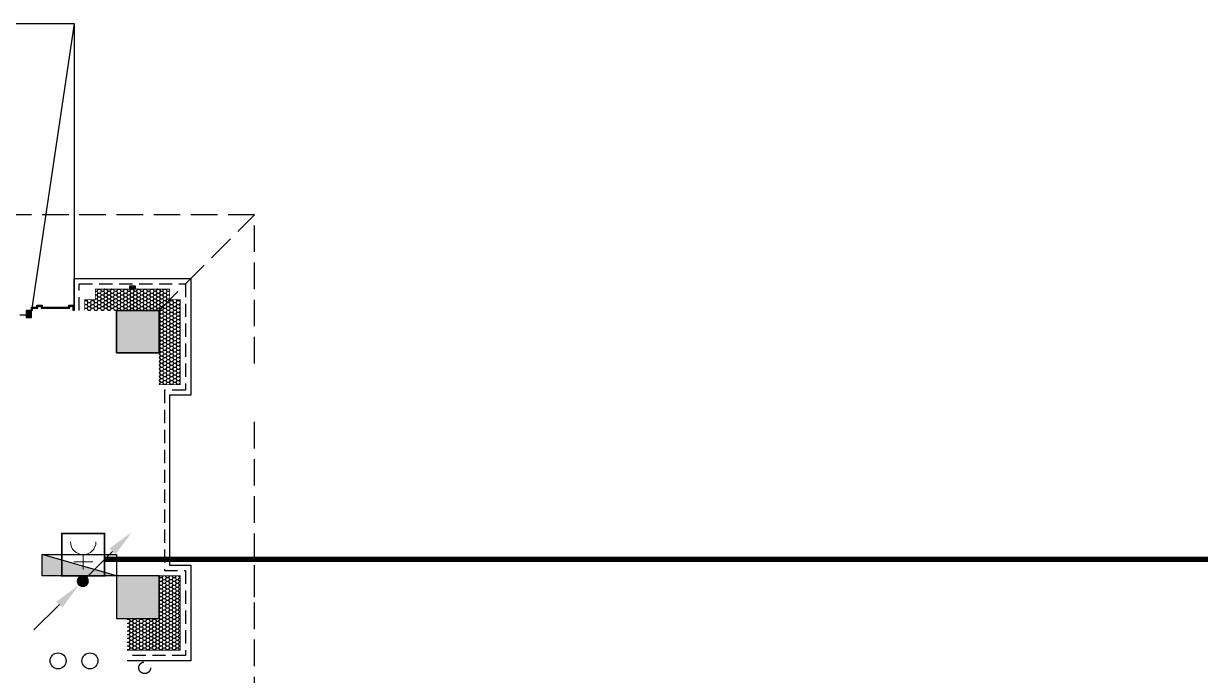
# Model space of a CAD drawing. Extents: x 3002737 to 4077523, y -995787 to -7267.
# Drawn here: x 3060862 to 3071937, y -916181 to -910043 of the extents above; entities that cross this region are included whole.
import ezdxf
from ezdxf.enums import TextEntityAlignment as Align

# ---------------------------------------------------------------- set-up
doc = ezdxf.new("R2010")
doc.units = 0
doc.header["$LTSCALE"] = 1000
doc.header["$MEASUREMENT"] = 0
doc.linetypes.add('DASH', pattern=[0.35, 0.25, -0.1])
doc.linetypes.add('HIDDEN', pattern=[0.375, 0.25, -0.125])
doc.layers.get('0').update_dxf_attribs({"linetype": 'CONTINUOUS'})
for name, color, linetype in [('!!电气', 1, 'CONTINUOUS'), ('A-EQPM-MECH', 191, 'CONTINUOUS'), ('EQUIP_消火栓', 7, 'CONTINUOUS'), ('LWIRE', 4, 'CONTINUOUS'), ('VPIPE-消防', 1, 'TG_X'), ('VPIPE-给水', 3, 'TG_J'), ('VPIPE-雨水', 4, 'DASH'), ('WIRE-消防', 4, 'CONTINUOUS'), ('卫生间', 6, 'CONTINUOUS'), ('看线', 185, 'CONTINUOUS'), ('立面', 73, 'CONTINUOUS'), ('立面-看线', 251, 'CONTINUOUS'), ('铝合金', 144, 'CONTINUOUS')]:
    doc.layers.add(name, color=color, linetype=linetype)
doc.layers.add('EQUIP-消防', color=3, linetype='CONTINUOUS', lineweight=20)
doc.layers.add('PUB_HATCH', color=8, linetype='CONTINUOUS', lineweight=9)
doc.styles.get("Standard").update_dxf_attribs({"font": 'gbenor.shx', "bigfont": 'gbcbig.shx'})
doc.styles.add('TG_LINETYPE', font='SIMPLEX', dxfattribs={"width": 0.8, "height": 3, "bigfont": 'HZTXT'})
doc.linetypes.add('TG_J', pattern='A,2,-0.22,["J",TG_LINETYPE,S=0.1,R=0,X=-0.18,Y=-0.15],0', length=2.22)
doc.linetypes.add('TG_X', pattern='A,4,-0.3,["X",TG_LINETYPE,S=0.1,R=0,X=-0.23,Y=-0.15],0', length=4.3)

# ---------------------------------------------------------------- blocks, each defined once
blk = doc.blocks.new('A$C148B7D8E')
at = {"layer": '卫生间', "color": 252, "linetype": 'DASH'}
blk.add_line((15200, 14500), (16100, 15400), dxfattribs=at)
for points in [[(16100, 14000), (16100, 15400), (7700, 15400), (7700, 10800), (7300, 10800), (7300, 10000), (900, 10000), (900, 9000), (-900, 9000), (-900, -900), (1750, -900), (1750, -2100), (23450, -2100), (23450, -900), (25100, -900)], [(25100, 9000), (24300, 9000), (24300, 10000), (17900, 10000), (17900, 10800), (16100, 10800), (16100, 12200)]]:
    blk.add_lwpolyline(points, dxfattribs=at)
blk = doc.blocks.new('$TwtSys$00000434')
at = {"color": 252}
for p, q in [((-0.5, 0.5), (-0.5, -0.5)), ((-0.5, -0.5), (0.5, 0.5)), ((0.5, 0.5), (-0.5, 0.5)), ((0.5, -0.5), (0.5, 0.5)), ((-0.5, -0.5), (0.5, -0.5))]:
    blk.add_line(p, q, dxfattribs=at)
blk.add_solid([(0.5, -0.5), (0.5, 0.5), (-0.5, -0.5)], dxfattribs=at)
blk = doc.blocks.new('A$C028C60F5')
at = {"color": 252}
blk.add_lwpolyline([(400, 0), (0, 0), (0, -400), (400, -400)], close=True, dxfattribs=at)
at = {"layer": 'PUB_HATCH', "color": 252}
blk.add_solid([(0, -400), (400, -400), (0, 0), (400, 0)], dxfattribs=at)
blk = doc.blocks.new('A$C3EFA6995')
for p in [(9700, 100), (9700, -2400), (15900, -2400)]:
    blk.add_blockref('A$C028C60F5', p)
at = {"xscale": -1}
blk.add_blockref('A$C028C60F5', (16300, 100), dxfattribs=at)
blk = doc.blocks.new('A$C5F341E43')
at = {"layer": '立面'}
h = blk.add_hatch(dxfattribs=at)
h.set_pattern_fill('ANSI31', color=252, scale=2)
h.set_pattern_definition([(45, (-879550.0308, -779765.5013), (-2.24506403, 2.24506403), [])])
h.paths.add_polyline_path([(14875, 15800), (14825, 15800), (14825, 15830), (14875, 15830)])
h = blk.add_hatch(dxfattribs=at)
h.set_pattern_fill('ANSI31', color=252, scale=2)
h.set_pattern_definition([(45, (-691542.282, -939480.3315), (-2.24506403, 2.24506403), [])])
h.paths.add_polyline_path([(14300, 15600), (13900, 15600), (13900, 15630), (13950, 15630), (13950, 15650), (14000, 15650), (14000, 15630), (14250, 15630), (14250, 15650), (14300, 15650)])
h.paths.add_polyline_path([(14290, 15600), (13910, 15600), (13910, 15620), (13960, 15620), (13960, 15640), (13990, 15640), (13990, 15620), (14260, 15620), (14260, 15640), (14290, 15640)])
h = blk.add_hatch(dxfattribs=at)
h.set_pattern_fill('ANSI31', color=252, scale=2)
h.set_pattern_definition([(45, (-691602.5177, -939480.5138), (-2.24506403, 2.24506403), [])])
h.paths.add_polyline_path([(13900, 15600), (13850, 15600), (13850, 15533), (13900, 15533)])
at = {"layer": '立面-看线'}
h = blk.add_hatch(dxfattribs=at)
h.set_pattern_fill('HONEY', color=252, scale=13)
h.set_pattern_definition([(0, (-420517.216, -516416.725), (30.95625, 17.872595), [20.6375, -41.275]), (120, (-420517.216, -516416.725), (-30.9562463, 17.8726014), [20.6375, -41.275]), (60, (-420517.216, -516416.725), (3.7e-06, 35.7451964), [-41.275, 20.6375])])
h.paths.add_polyline_path([(14500, 15700), (14500, 15800), (15200, 15800), (15200, 15700), (15300, 15700), (15300, 14900), (15100, 14900), (15100, 15600), (14401, 15600), (14401, 15700)])
h = blk.add_hatch(dxfattribs=at)
h.set_pattern_fill('HONEY', color=252, scale=13)
h.set_pattern_definition([(0, (-420616.579, -519916.725), (30.95625, 17.872595), [20.6375, -41.275]), (120, (-420616.579, -519916.725), (-30.9562463, 17.8726014), [20.6375, -41.275]), (60, (-420616.579, -519916.725), (3.7e-06, 35.7451964), [-41.275, 20.6375])])
h.paths.add_polyline_path([(14800, 12700), (15100, 12700), (15100, 13100), (15299, 13100), (15299, 12400), (14800, 12400)])
at = {"color": 252, "const_width": 8}
for points in [[(15100, 14900), (15300, 14900), (15300, 15700), (15200, 15700), (15200, 15800), (14910, 15800), (14910, 15800), (14790, 15800), (14790, 15800), (14500, 15800), (14500, 15700), (14400, 15700), (14400, 15600)], [(15100, 13100), (15300, 13100), (15300, 12400), (14800, 12400)]]:
    blk.add_lwpolyline(points, dxfattribs=at)
at = {"layer": 'A-EQPM-MECH', "color": 252}
for points in [[(9300, 15600), (9300, 18300), (14300, 18300), (14300, 15600)], [(14300, 18300), (13900, 15600)]]:
    blk.add_lwpolyline(points, dxfattribs=at)
at = {"layer": 'VPIPE-消防', "color": 252, "linetype": 'Continuous'}
blk.add_circle((14150, 12300), 75, dxfattribs=at)
at = {"layer": 'VPIPE-给水', "color": 252, "linetype": 'Continuous'}
blk.add_circle((14450, 12300), 75, dxfattribs=at)
at = {"layer": 'VPIPE-雨水', "color": 252}
blk.add_circle((14965, 12235), 55, dxfattribs=at)
at = {"layer": '卫生间', "color": 252, "linetype": 'DASH'}
blk.add_line((16000, 12900), (16000, 14600), dxfattribs=at)
at = {"layer": '看线', "color": 252}
blk.add_lwpolyline([(14300, 15600), (14300, 15900), (15400, 15900), (15400, 14800), (15200, 14800), (15200, 13200), (15400, 13200), (15400, 12300), (14800, 12300)], dxfattribs=at)
at = {"layer": '看线', "color": 252, "linetype": 'HIDDEN', "ltscale": 0.5}
blk.add_lwpolyline([(14350, 15600), (14350, 15850), (15350, 15850), (15350, 14850), (15150, 14850), (15150, 13150), (15350, 13150), (15350, 12350), (14800, 12350)], dxfattribs=at)
at = {"layer": '立面', "color": 252}
for points in [[(14875, 15800), (14825, 15800), (14825, 15830), (14875, 15830)], [(13900, 15600), (13850, 15600), (13850, 15533), (13900, 15533)]]:
    blk.add_lwpolyline(points, close=True, dxfattribs=at)
at = {"layer": '铝合金', "color": 252}
blk.add_line((13850, 15553), (13790, 15553), dxfattribs=at)
for points in [[(14875, 15800), (14825, 15800), (14825, 15830), (14875, 15830)], [(13900, 15600), (13850, 15600), (13850, 15533), (13900, 15533)]]:
    blk.add_lwpolyline(points, close=True, dxfattribs=at)
for points in [[(13900, 15600), (13900, 15630), (13950, 15630), (13950, 15650), (14000, 15650), (14000, 15630), (14250, 15630), (14250, 15650), (14300, 15650), (14300, 15600)], [(13910, 15600), (13910, 15620), (13960, 15620), (13960, 15640), (13990, 15640), (13990, 15620), (14260, 15620), (14260, 15640), (14290, 15640), (14290, 15600)]]:
    blk.add_lwpolyline(points, dxfattribs=at)
at = {"color": 252}
for name, p in [('A$C148B7D8E', (-100, 1100)), ('A$C3EFA6995', (-1200, 15500)), ('A$C028C60F5', (14700, 15600))]:
    blk.add_blockref(name, p, dxfattribs=at)
at = {"layer": 'EQUIP_消火栓', "color": 252, "xscale": -700, "yscale": 200, "zscale": 700}
blk.add_blockref('$TwtSys$00000434', (14350, 13200), dxfattribs=at)
blk = doc.blocks.new('$equip$00002656')
for p, q in [((-0.5, 1), (-0.5, 0)), ((0.5, 1), (-0.5, 1)), ((0.5, 0), (0.5, 1)), ((-0.219, 0.331), (0.222, 0.331)), ((0, 0.5), (0, 0.15)), ((-0.5, 0), (0.5, 0))]:
    blk.add_line(p, q)
at = {"const_width": 0.04}
blk.add_lwpolyline([(-0.5, 1), (0.5, 1), (0.5, 0), (-0.5, 0), (-0.5, 1), (0.5, 1)], dxfattribs=at)
blk.add_arc((0, 0.8), 0.3, 180, 0)
for p in [(0, 1), (-0.5, 0.5), (0.5, 0.5), (0, 0)]:
    blk.add_point(p)
at = {"color": 7, "flags": 1}
for tag, height, p in [('B', 0.4, (0.762, 0.292)), ('A', 0.00002, (0, 0))]:
    blk.add_attdef(tag, text='', height=height, dxfattribs=at).set_placement(p, align=Align.MIDDLE_CENTER)
blk = doc.blocks.new('$TelecSys$00000081')
for p, q in [((0.104, 0.104), (0.104, 0.104)), ((-0.104, -0.104), (-0.104, -0.104)), ((-1.15, -1.15), (-0.55, -0.55))]:
    blk.add_line(p, q)
at = {"const_width": 0.142}
blk.add_lwpolyline([(0.071, 0, 1), (-0.071, 0, 1)], format="xyb", close=True, dxfattribs=at)
blk.add_solid([(-0.62, -0.48), (-0.48, -0.62), (-0.1, -0.1)])
at = {"width": 0.8, "flags": 9}
blk.add_attdef('A', (0, 0), '', height=0.00002, rotation=180, dxfattribs=at)
blk = doc.blocks.new('$TelecSys$00000079')
for p, q in [((0.7, 0.7), (0, 0)), ((0.104, 0.104), (0.104, 0.104)), ((-0.104, -0.104), (-0.104, -0.104))]:
    blk.add_line(p, q)
at = {"const_width": 0.142}
blk.add_lwpolyline([(-0.071, 0, 1), (0.071, 0, 1)], format="xyb", close=True, dxfattribs=at)
blk.add_solid([(0.63, 0.77), (0.77, 0.63), (1.15, 1.15)])
at = {"width": 0.8, "flags": 9}
blk.add_attdef('A', (0, 0), '', height=0.00002, dxfattribs=at)

msp = doc.modelspace()

# ---------------------------------------------------------------- linework, layer by layer
at = {"layer": 'WIRE-消防', "linetype": 'Continuous', "const_width": 50}
msp.add_lwpolyline([(3061624.2, -915088.2), (3082450.7, -915088.2)], dxfattribs=at)

# ---------------------------------------------------------------- block references
at = {"layer": '!!电气'}
msp.add_blockref('A$C5F341E43', (3047037.4, -928343.2), dxfattribs=at)
at = {"layer": 'EQUIP-消防', "color": 6, "xscale": 400, "yscale": 400, "zscale": 400}
msp.add_blockref('$equip$00002656', (3061424.2, -915243.2), dxfattribs=at)
at = {"layer": 'LWIRE', "xscale": 400, "yscale": 400, "zscale": 400}
msp.add_blockref('$TelecSys$00000079', (3061420.2, -915292.2), dxfattribs=at)
at = {"layer": 'LWIRE', "color": 4, "xscale": 400, "yscale": 400, "zscale": 400}
msp.add_blockref('$TelecSys$00000081', (3061420.2, -915292.2), dxfattribs=at)

doc.saveas('drawing.dxf')
